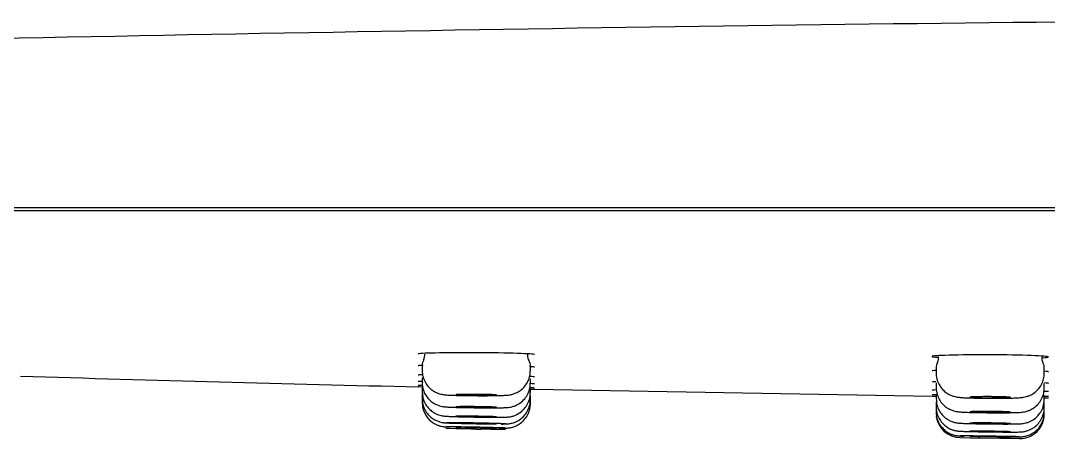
# Model space of a CAD drawing. Header units: millimetres. Extents: x -60 to 7633, y -2614 to 2146.
# Drawn here: x 1144.16 to 1182.16, y -2076.68 to -2061.23 of the extents above; entities that cross this region are included whole.
import ezdxf

# ---------------------------------------------------------------- set-up
doc = ezdxf.new("R2010")
doc.units = ezdxf.units.MM
doc.layers.get('0').update_dxf_attribs({"color": 250})

msp = doc.modelspace()

# ---------------------------------------------------------------- linework, layer by layer
at = {"linetype": 'Continuous'}
for p, q in [((1331.306, -2068.153), (1104.706, -2068.153)), ((1111.768, -2068.253), (1324.024, -2068.253)), ((1159.006, -2073.997), (1159.006, -2074.167)), ((1163.006, -2074.179), (1163.006, -2074.02)), ((1178.006, -2074.09), (1178.006, -2074.258)), ((1182.006, -2074.266), (1182.006, -2074.105)), ((1159.006, -2074.437), (1159.006, -2074.612)), ((1159.006, -2074.779), (1159.006, -2074.958)), ((1163.006, -2074.637), (1163.006, -2074.482)), ((1178.006, -2074.625), (1178.006, -2074.796)), ((1182.006, -2074.813), (1182.006, -2074.655)), ((1159.006, -2075.023), (1159.006, -2075.023)), ((1159.006, -2075.023), (1159.006, -2075.205)), ((1163.006, -2074.993), (1163.006, -2074.842)), ((1163.006, -2075.099), (1163.006, -2075.099)), ((1163.006, -2075.247), (1163.006, -2075.099)), ((1163.163, -2074.856), (1177.879, -2075.119)), ((1178.006, -2075.041), (1178.006, -2075.215)), ((1182.006, -2075.238), (1182.006, -2075.082)), ((1159.006, -2075.205), (1159.006, -2075.354)), ((1159.006, -2075.354), (1159.006, -2075.403)), ((1163.006, -2075.253), (1163.006, -2075.253)), ((1163.006, -2075.399), (1163.006, -2075.253)), ((1163.006, -2075.45), (1163.006, -2075.399)), ((1178.006, -2075.337), (1178.006, -2075.337)), ((1178.006, -2075.337), (1178.006, -2075.514)), ((1178.006, -2075.515), (1178.006, -2075.516)), ((1178.006, -2075.516), (1178.006, -2075.693)), ((1182.006, -2075.388), (1182.006, -2075.387)), ((1182.006, -2075.541), (1182.006, -2075.388)), ((1182.006, -2075.571), (1182.006, -2075.571)), ((1182.006, -2075.723), (1182.006, -2075.571)), ((1178.006, -2075.693), (1178.006, -2075.753)), ((1182.006, -2075.784), (1182.006, -2075.723)), ((1159.887, -2076.303), (1162.087, -2076.35)), ((1160.257, -2076.311), (1161.756, -2076.343)), ((1178.893, -2076.652), (1181.094, -2076.684)), ((1179.257, -2076.658), (1180.756, -2076.679))]:
    msp.add_line(p, q, dxfattribs=at)
for centre, radius, start, end in [((1158.776, -2073.605), 0.326, 329.2535, 7.4936), ((1177.781, -2073.698), 0.32, 328.8341, 7.7235), ((1182.249, -2073.712), 0.338, 172.8271, 210.6989), ((1159.35, -2073.957), 0.339, 147.1341, 186.8304), ((1162.686, -2073.98), 0.321, 352.3285, 33.8678), ((1178.355, -2074.062), 0.349, 145.6828, 184.791), ((1181.697, -2074.056), 0.308, 350.3619, 33.6441), ((1258.972, 1922.127), 3998.159, 268.354487, 268.565461), ((1178.906, -2075.752), 0.9, 179.715, 183.8404), ((1178.906, -2075.752), 0.9, 187.7981, 269.1732), ((1181.106, -2075.784), 0.9, 269.1787, 0.2265), ((1161.098, -2071.912), 4.43, 259.0523, 278.5497)]:
    msp.add_arc(centre, radius, start, end, dxfattribs=at)
for points, knots in [([(1193.51, -2061.231), (1191.718, -2061.237), (1181.238, -2061.274), (1160.177, -2061.565), (1131.776, -2062.115), (1114.474, -2062.63), (1104.385, -2062.934)], [0, 0, 0, 0, 0.054831, 0.373587, 0.691173, 1, 1, 1, 1]), ([(1163.156, -2073.585), (1163.156, -2073.569), (1162.924, -2073.553), (1162.13, -2073.527), (1161.569, -2073.518), (1160.447, -2073.513), (1159.889, -2073.516), (1159.086, -2073.533), (1158.857, -2073.546), (1158.856, -2073.561)], [0, 0, 0, 0, 0.125, 0.125, 0.25, 0.25, 0.375, 0.375, 0.4999325, 0.4999325, 0.4999325, 0.4999325]), ([(1182.156, -2073.67), (1182.156, -2073.652), (1181.924, -2073.633), (1181.13, -2073.604), (1180.569, -2073.595), (1179.447, -2073.591), (1178.888, -2073.597), (1178.085, -2073.619), (1177.857, -2073.636), (1177.856, -2073.664), (1177.937, -2073.675), (1178.085, -2073.684)], [0, 0, 0, 0, 0.125, 0.125, 0.25, 0.25, 0.375, 0.375, 0.5, 0.5, 0.5737718, 0.5737718, 0.5737718, 0.5737718]), ([(1159.013, -2074.166), (1159.011, -2074.191), (1159.003, -2074.288), (1159.049, -2074.465), (1159.142, -2074.656), (1159.262, -2074.804), (1159.392, -2074.912), (1159.521, -2074.985), (1159.639, -2075.03), (1159.734, -2075.053), (1159.805, -2075.065), (1159.873, -2075.072), (1159.962, -2075.079), (1160.105, -2075.086), (1160.316, -2075.092), (1160.565, -2075.097), (1160.806, -2075.101), (1160.941, -2075.101), (1160.994, -2075.102)], [0, 0, 0, 0, 0.023701, 0.10582, 0.177675, 0.24194, 0.299555, 0.350601, 0.394492, 0.430581, 0.460709, 0.497273, 0.561084, 0.659216, 0.753426, 0.852427, 0.950185, 1, 1, 1, 1]), ([(1160.994, -2075.102), (1161.048, -2075.102), (1161.182, -2075.103), (1161.421, -2075.103), (1161.673, -2075.1), (1161.891, -2075.096), (1162.042, -2075.091), (1162.14, -2075.084), (1162.23, -2075.075), (1162.35, -2075.05), (1162.491, -2074.999), (1162.649, -2074.908), (1162.804, -2074.762), (1162.925, -2074.574), (1162.997, -2074.371), (1163, -2074.244), (1163, -2074.18)], [0, 0, 0, 0, 0.049729, 0.145548, 0.242222, 0.340188, 0.440432, 0.50751, 0.556799, 0.603155, 0.64753, 0.713341, 0.788714, 0.861961, 0.94106, 1, 1, 1, 1]), ([(1178.014, -2074.258), (1178.012, -2074.297), (1178.007, -2074.405), (1178.061, -2074.589), (1178.16, -2074.773), (1178.283, -2074.915), (1178.414, -2075.017), (1178.542, -2075.086), (1178.657, -2075.127), (1178.75, -2075.148), (1178.827, -2075.16), (1178.912, -2075.169), (1179.033, -2075.177), (1179.223, -2075.185), (1179.466, -2075.191), (1179.738, -2075.195), (1179.905, -2075.196), (1179.997, -2075.197)], [0, 0, 0, 0, 0.037135, 0.117884, 0.188835, 0.25243, 0.309455, 0.359929, 0.403228, 0.440075, 0.474283, 0.525574, 0.613704, 0.711432, 0.814728, 0.914133, 1, 1, 1, 1]), ([(1179.997, -2075.197), (1180.051, -2075.197), (1180.185, -2075.197), (1180.425, -2075.196), (1180.679, -2075.193), (1180.899, -2075.187), (1181.05, -2075.18), (1181.149, -2075.172), (1181.237, -2075.162), (1181.346, -2075.138), (1181.482, -2075.09), (1181.633, -2075.005), (1181.785, -2074.87), (1181.91, -2074.691), (1181.992, -2074.481), (1182, -2074.344), (1182.003, -2074.268)], [0, 0, 0, 0, 0.050207, 0.146957, 0.244658, 0.343827, 0.445937, 0.507596, 0.552834, 0.599253, 0.6436, 0.705003, 0.777533, 0.850108, 0.929131, 1, 1, 1, 1]), ([(1159.014, -2074.611), (1159.012, -2074.645), (1159.006, -2074.749), (1159.056, -2074.93), (1159.152, -2075.116), (1159.273, -2075.259), (1159.403, -2075.364), (1159.531, -2075.434), (1159.646, -2075.476), (1159.737, -2075.498), (1159.802, -2075.508), (1159.86, -2075.515), (1159.939, -2075.521), (1160.067, -2075.527), (1160.27, -2075.534), (1160.511, -2075.54), (1160.764, -2075.544), (1160.914, -2075.546), (1160.985, -2075.547)], [0, 0, 0, 0, 0.031763, 0.112356, 0.183063, 0.246351, 0.303003, 0.353004, 0.395668, 0.429918, 0.456629, 0.486654, 0.542401, 0.643794, 0.737545, 0.836255, 0.933636, 1, 1, 1, 1]), ([(1160.985, -2075.547), (1161.038, -2075.548), (1161.171, -2075.549), (1161.41, -2075.551), (1161.661, -2075.551), (1161.876, -2075.549), (1162.033, -2075.546), (1162.126, -2075.541), (1162.216, -2075.533), (1162.326, -2075.513), (1162.465, -2075.469), (1162.634, -2075.377), (1162.799, -2075.227), (1162.923, -2075.035), (1162.997, -2074.832), (1163, -2074.703), (1163, -2074.638)], [0, 0, 0, 0, 0.049111, 0.143717, 0.239056, 0.335494, 0.433517, 0.513242, 0.559665, 0.595636, 0.640012, 0.708812, 0.789457, 0.861656, 0.940069, 1, 1, 1, 1]), ([(1178.014, -2074.795), (1178.012, -2074.827), (1178.005, -2074.929), (1178.055, -2075.11), (1178.15, -2075.297), (1178.271, -2075.442), (1178.401, -2075.547), (1178.53, -2075.618), (1178.646, -2075.661), (1178.738, -2075.683), (1178.807, -2075.694), (1178.874, -2075.701), (1178.963, -2075.708), (1179.107, -2075.715), (1179.318, -2075.722), (1179.567, -2075.727), (1179.807, -2075.73), (1179.939, -2075.732), (1179.991, -2075.732)], [0, 0, 0, 0, 0.029974, 0.111187, 0.182391, 0.246126, 0.303232, 0.353734, 0.39698, 0.432389, 0.461814, 0.498474, 0.563164, 0.661281, 0.755373, 0.85426, 0.951952, 1, 1, 1, 1]), ([(1159.009, -2074.961), (1159.014, -2075.046), (1159.024, -2075.186), (1159.109, -2075.391), (1159.221, -2075.551), (1159.348, -2075.67), (1159.478, -2075.754), (1159.599, -2075.807), (1159.702, -2075.837), (1159.776, -2075.85), (1159.826, -2075.856), (1159.877, -2075.861), (1159.95, -2075.865), (1160.079, -2075.871), (1160.277, -2075.877), (1160.516, -2075.884), (1160.764, -2075.889), (1160.91, -2075.891), (1160.978, -2075.892)], [0, 0, 0, 0, 0.079062, 0.153042, 0.218869, 0.277874, 0.33028, 0.3757, 0.412918, 0.441716, 0.463475, 0.493673, 0.555147, 0.651073, 0.74345, 0.840722, 0.93721, 1, 1, 1, 1]), ([(1161.006, -2075.054), (1160.923, -2075.053), (1160.837, -2075.053), (1160.758, -2075.053), (1160.679, -2075.054), (1160.604, -2075.054), (1160.538, -2075.055), (1160.473, -2075.056), (1160.415, -2075.058), (1160.371, -2075.059), (1160.326, -2075.061), (1160.293, -2075.063), (1160.275, -2075.065), (1160.263, -2075.066), (1160.257, -2075.068), (1160.257, -2075.069)], [0, 0, 0, 0, 0.0536765, 0.0536765, 0.0536765, 0.1073529, 0.1073529, 0.1073529, 0.1610331, 0.1610331, 0.1610331, 0.2147285, 0.2147285, 0.2147285, 0.2501252, 0.2501252, 0.2501252, 0.2501252]), ([(1160.261, -2075.071), (1160.271, -2075.074), (1160.295, -2075.076), (1160.332, -2075.078), (1160.369, -2075.08), (1160.419, -2075.082), (1160.479, -2075.084), (1160.539, -2075.086), (1160.609, -2075.088), (1160.685, -2075.089), (1160.761, -2075.091), (1160.844, -2075.092), (1160.928, -2075.093), (1161.011, -2075.093), (1161.097, -2075.094), (1161.179, -2075.094), (1161.261, -2075.094), (1161.34, -2075.093), (1161.411, -2075.092), (1161.481, -2075.092), (1161.545, -2075.09), (1161.597, -2075.089), (1161.649, -2075.088), (1161.69, -2075.086), (1161.717, -2075.084)], [0.2684427, 0.2684427, 0.2684427, 0.2684427, 0.3221715, 0.3221715, 0.3221715, 0.3759043, 0.3759043, 0.3759043, 0.4296292, 0.4296292, 0.4296292, 0.4833373, 0.4833373, 0.4833373, 0.5370266, 0.5370266, 0.5370266, 0.5907035, 0.5907035, 0.5907035, 0.64438, 0.64438, 0.64438, 0.6980684, 0.6980684, 0.6980684, 0.6980684]), ([(1160.978, -2075.892), (1161.031, -2075.893), (1161.163, -2075.895), (1161.401, -2075.898), (1161.65, -2075.9), (1161.863, -2075.9), (1162.035, -2075.898), (1162.112, -2075.897), (1162.22, -2075.888), (1162.32, -2075.87), (1162.463, -2075.826), (1162.648, -2075.726), (1162.82, -2075.559), (1162.94, -2075.355), (1163.002, -2075.159), (1163, -2075.043), (1162.999, -2074.993)], [0, 0, 0, 0, 0.048463, 0.141803, 0.235762, 0.330642, 0.42648, 0.530478, 0.565939, 0.595358, 0.639819, 0.716964, 0.803334, 0.876131, 0.954376, 1, 1, 1, 1]), ([(1161.756, -2075.078), (1161.756, -2075.078), (1161.756, -2075.077), (1161.756, -2075.077), (1161.756, -2075.075), (1161.74, -2075.073), (1161.712, -2075.071), (1161.683, -2075.068), (1161.64, -2075.066), (1161.587, -2075.064), (1161.534, -2075.062), (1161.469, -2075.06), (1161.397, -2075.059), (1161.326, -2075.057), (1161.245, -2075.056), (1161.163, -2075.055), (1161.112, -2075.054), (1161.059, -2075.054), (1161.006, -2075.054)], [0.7501683, 0.7501683, 0.7501683, 0.7501683, 0.7517763, 0.7517763, 0.7517763, 0.8055022, 0.8055022, 0.8055022, 0.8592366, 0.8592366, 0.8592366, 0.9129659, 0.9129659, 0.9129659, 0.9666791, 0.9666791, 0.9666791, 1, 1, 1, 1]), ([(1180.006, -2075.139), (1179.923, -2075.139), (1179.838, -2075.139), (1179.758, -2075.139), (1179.679, -2075.14), (1179.604, -2075.141), (1179.538, -2075.142), (1179.473, -2075.144), (1179.415, -2075.146), (1179.371, -2075.148), (1179.326, -2075.15), (1179.293, -2075.152), (1179.275, -2075.155), (1179.263, -2075.156), (1179.257, -2075.158), (1179.257, -2075.16)], [0, 0, 0, 0, 0.0536666, 0.0536666, 0.0536666, 0.1073327, 0.1073327, 0.1073327, 0.1610075, 0.1610075, 0.1610075, 0.2147063, 0.2147063, 0.2147063, 0.2501276, 0.2501276, 0.2501276, 0.2501276]), ([(1179.261, -2075.163), (1179.271, -2075.165), (1179.295, -2075.168), (1179.332, -2075.17), (1179.369, -2075.173), (1179.419, -2075.175), (1179.479, -2075.177), (1179.539, -2075.18), (1179.609, -2075.181), (1179.685, -2075.183), (1179.761, -2075.184), (1179.844, -2075.185), (1179.928, -2075.186), (1180.011, -2075.187), (1180.097, -2075.187), (1180.179, -2075.186), (1180.261, -2075.186), (1180.34, -2075.185), (1180.411, -2075.184), (1180.481, -2075.183), (1180.545, -2075.181), (1180.597, -2075.18), (1180.649, -2075.178), (1180.69, -2075.175), (1180.717, -2075.173)], [0.2684313, 0.2684313, 0.2684313, 0.2684313, 0.3221735, 0.3221735, 0.3221735, 0.3759165, 0.3759165, 0.3759165, 0.4296437, 0.4296437, 0.4296437, 0.4833453, 0.4833453, 0.4833453, 0.5370223, 0.5370223, 0.5370223, 0.5906864, 0.5906864, 0.5906864, 0.6443552, 0.6443552, 0.6443552, 0.6980445, 0.6980445, 0.6980445, 0.6980445]), ([(1179.991, -2075.732), (1180.045, -2075.733), (1180.178, -2075.733), (1180.417, -2075.734), (1180.669, -2075.732), (1180.886, -2075.729), (1181.039, -2075.724), (1181.136, -2075.718), (1181.224, -2075.709), (1181.336, -2075.687), (1181.472, -2075.641), (1181.633, -2075.553), (1181.792, -2075.41), (1181.917, -2075.224), (1181.994, -2075.018), (1182, -2074.885), (1182.002, -2074.814)], [0, 0, 0, 0, 0.049584, 0.145112, 0.241452, 0.339034, 0.438719, 0.508405, 0.557969, 0.597314, 0.641664, 0.70679, 0.783701, 0.85597, 0.934634, 1, 1, 1, 1]), ([(1180.756, -2075.165), (1180.756, -2075.165), (1180.756, -2075.165), (1180.756, -2075.165), (1180.756, -2075.163), (1180.74, -2075.16), (1180.712, -2075.157), (1180.683, -2075.155), (1180.64, -2075.152), (1180.587, -2075.15), (1180.534, -2075.147), (1180.469, -2075.145), (1180.397, -2075.144), (1180.326, -2075.142), (1180.245, -2075.141), (1180.163, -2075.14), (1180.112, -2075.139), (1180.059, -2075.139), (1180.006, -2075.139)], [0.7501698, 0.7501698, 0.7501698, 0.7501698, 0.7517611, 0.7517611, 0.7517611, 0.8055001, 0.8055001, 0.8055001, 0.859246, 0.859246, 0.859246, 0.9129804, 0.9129804, 0.9129804, 0.96669, 0.96669, 0.96669, 1, 1, 1, 1]), ([(1159.011, -2075.208), (1159.014, -2075.286), (1159.021, -2075.421), (1159.1, -2075.622), (1159.21, -2075.785), (1159.336, -2075.908), (1159.466, -2075.994), (1159.588, -2076.05), (1159.692, -2076.081), (1159.77, -2076.096), (1159.816, -2076.101), (1159.851, -2076.105), (1159.899, -2076.108), (1159.974, -2076.112), (1160.122, -2076.117), (1160.333, -2076.123), (1160.585, -2076.129), (1160.811, -2076.134), (1160.933, -2076.136), (1160.973, -2076.137)], [0, 0, 0, 0, 0.071915, 0.146094, 0.211981, 0.271028, 0.323496, 0.369053, 0.406697, 0.434691, 0.452867, 0.471673, 0.505312, 0.58159, 0.674752, 0.772969, 0.868252, 0.963156, 1, 1, 1, 1]), ([(1159.016, -2075.354), (1159.014, -2075.414), (1159.014, -2075.536), (1159.08, -2075.729), (1159.184, -2075.901), (1159.308, -2076.033), (1159.438, -2076.127), (1159.562, -2076.188), (1159.672, -2076.224), (1159.756, -2076.242), (1159.81, -2076.249), (1159.839, -2076.251), (1159.861, -2076.253), (1159.892, -2076.254), (1159.939, -2076.256), (1159.999, -2076.258), (1160.036, -2076.259)], [0, 0, 0, 0, 0.0625899, 0.1494261, 0.2261268, 0.2948506, 0.3560726, 0.4095416, 0.4544462, 0.4890909, 0.5093934, 0.5228285, 0.5381274, 0.5663427, 0.6397697, 0.7204661, 0.7204661, 0.7204661, 0.7204661]), ([(1161.006, -2075.509), (1160.923, -2075.508), (1160.837, -2075.507), (1160.758, -2075.507), (1160.679, -2075.507), (1160.604, -2075.507), (1160.538, -2075.507), (1160.473, -2075.507), (1160.415, -2075.508), (1160.371, -2075.509), (1160.326, -2075.51), (1160.293, -2075.511), (1160.275, -2075.513), (1160.263, -2075.514), (1160.257, -2075.515), (1160.257, -2075.516)], [0, 0, 0, 0, 0.0536846, 0.0536846, 0.0536846, 0.1073694, 0.1073694, 0.1073694, 0.1610511, 0.1610511, 0.1610511, 0.2147378, 0.2147378, 0.2147378, 0.2501183, 0.2501183, 0.2501183, 0.2501183]), ([(1160.261, -2075.518), (1160.271, -2075.52), (1160.295, -2075.522), (1160.332, -2075.524), (1160.369, -2075.526), (1160.419, -2075.528), (1160.479, -2075.53), (1160.539, -2075.532), (1160.609, -2075.534), (1160.685, -2075.535), (1160.761, -2075.537), (1160.844, -2075.538), (1160.928, -2075.539), (1161.011, -2075.541), (1161.097, -2075.542), (1161.179, -2075.542), (1161.261, -2075.543), (1161.34, -2075.543), (1161.411, -2075.543), (1161.481, -2075.543), (1161.545, -2075.542), (1161.597, -2075.541), (1161.649, -2075.54), (1161.69, -2075.539), (1161.717, -2075.538)], [0.2684372, 0.2684372, 0.2684372, 0.2684372, 0.3221513, 0.3221513, 0.3221513, 0.375876, 0.375876, 0.375876, 0.4296029, 0.4296029, 0.4296029, 0.4833221, 0.4833221, 0.4833221, 0.537027, 0.537027, 0.537027, 0.5907172, 0.5907172, 0.5907172, 0.6443988, 0.6443988, 0.6443988, 0.6980819, 0.6980819, 0.6980819, 0.6980819]), ([(1160.97, -2076.282), (1161.023, -2076.283), (1161.154, -2076.286), (1161.389, -2076.29), (1161.636, -2076.295), (1161.845, -2076.298), (1162.002, -2076.3), (1162.074, -2076.301), (1162.116, -2076.3), (1162.146, -2076.299), (1162.211, -2076.295), (1162.331, -2076.276), (1162.486, -2076.222), (1162.659, -2076.121), (1162.813, -2075.972), (1162.932, -2075.778), (1163, -2075.579), (1163, -2075.457), (1162.999, -2075.4)], [0, 0, 0, 0, 0.046986, 0.137448, 0.22833, 0.319805, 0.411149, 0.504784, 0.531855, 0.549884, 0.565827, 0.607836, 0.665869, 0.72723, 0.801935, 0.873082, 0.949398, 1, 1, 1, 1]), ([(1161.756, -2075.533), (1161.756, -2075.533), (1161.756, -2075.533), (1161.756, -2075.533), (1161.756, -2075.531), (1161.74, -2075.529), (1161.712, -2075.527), (1161.683, -2075.525), (1161.64, -2075.523), (1161.587, -2075.521), (1161.534, -2075.519), (1161.469, -2075.517), (1161.397, -2075.516), (1161.326, -2075.514), (1161.245, -2075.512), (1161.163, -2075.511), (1161.112, -2075.51), (1161.059, -2075.509), (1161.006, -2075.509)], [0.7501618, 0.7501618, 0.7501618, 0.7501618, 0.7517762, 0.7517762, 0.7517762, 0.8054863, 0.8054863, 0.8054863, 0.8592095, 0.8592095, 0.8592095, 0.9129375, 0.9129375, 0.9129375, 0.9666597, 0.9666597, 0.9666597, 1, 1, 1, 1]), ([(1161.923, -2076.15), (1161.953, -2076.15), (1162.031, -2076.15), (1162.093, -2076.15), (1162.169, -2076.146), (1162.261, -2076.136), (1162.396, -2076.105), (1162.568, -2076.029), (1162.737, -2075.9), (1162.876, -2075.731), (1162.969, -2075.529), (1163.013, -2075.353), (1163.003, -2075.263), (1163.001, -2075.245)], [0.367106, 0.367106, 0.367106, 0.367106, 0.4189582, 0.5174263, 0.5542883, 0.5772984, 0.6212615, 0.6912717, 0.762903, 0.8302135, 0.9054032, 0.9836079, 1, 1, 1, 1]), ([(1178.011, -2075.512), (1178.01, -2075.528), (1178, -2075.618), (1178.042, -2075.789), (1178.13, -2075.984), (1178.248, -2076.136), (1178.377, -2076.247), (1178.506, -2076.323), (1178.624, -2076.371), (1178.722, -2076.396), (1178.79, -2076.407), (1178.834, -2076.412), (1178.878, -2076.415), (1178.943, -2076.419), (1179.06, -2076.423), (1179.251, -2076.428), (1179.484, -2076.433), (1179.742, -2076.438), (1179.9, -2076.44), (1179.983, -2076.441)], [0, 0, 0, 0, 0.014876, 0.096825, 0.168346, 0.232189, 0.289357, 0.339929, 0.383407, 0.418429, 0.444151, 0.463144, 0.489259, 0.545308, 0.640241, 0.731871, 0.828398, 0.923507, 1, 1, 1, 1]), ([(1178.015, -2075.216), (1178.015, -2075.282), (1178.016, -2075.409), (1178.087, -2075.605), (1178.194, -2075.775), (1178.32, -2075.904), (1178.45, -2075.995), (1178.575, -2076.055), (1178.683, -2076.089), (1178.764, -2076.105), (1178.821, -2076.113), (1178.878, -2076.118), (1178.956, -2076.123), (1179.091, -2076.129), (1179.293, -2076.135), (1179.536, -2076.14), (1179.782, -2076.144), (1179.924, -2076.146), (1179.986, -2076.147)], [0, 0, 0, 0, 0.061336, 0.137885, 0.205601, 0.266325, 0.320475, 0.367815, 0.407348, 0.438611, 0.463035, 0.495373, 0.557855, 0.654451, 0.747313, 0.845015, 0.941873, 1, 1, 1, 1]), ([(1179.983, -2076.441), (1180.036, -2076.442), (1180.169, -2076.443), (1180.405, -2076.446), (1180.653, -2076.447), (1180.864, -2076.447), (1181.031, -2076.446), (1181.104, -2076.445), (1181.187, -2076.439), (1181.27, -2076.428), (1181.412, -2076.395), (1181.587, -2076.313), (1181.757, -2076.175), (1181.892, -2075.999), (1181.977, -2075.794), (1182.015, -2075.625), (1182.005, -2075.545), (1182.004, -2075.538)], [0, 0, 0, 0, 0.048141, 0.14085, 0.234118, 0.328211, 0.422934, 0.523917, 0.551734, 0.579154, 0.621461, 0.697477, 0.770208, 0.838746, 0.91495, 0.993851, 1, 1, 1, 1]), ([(1179.986, -2076.147), (1180.04, -2076.147), (1180.173, -2076.149), (1180.41, -2076.15), (1180.661, -2076.15), (1180.875, -2076.149), (1181.035, -2076.145), (1181.123, -2076.142), (1181.221, -2076.133), (1181.336, -2076.111), (1181.478, -2076.063), (1181.649, -2075.969), (1181.813, -2075.811), (1181.934, -2075.614), (1182, -2075.415), (1182, -2075.294), (1181.999, -2075.238)], [0, 0, 0, 0, 0.048923, 0.143156, 0.238072, 0.334016, 0.431296, 0.517627, 0.56186, 0.602096, 0.643884, 0.715614, 0.797195, 0.870073, 0.948631, 1, 1, 1, 1]), ([(1161.756, -2075.888), (1161.756, -2075.887), (1161.755, -2075.887), (1161.751, -2075.886), (1161.742, -2075.885), (1161.718, -2075.883), (1161.681, -2075.881), (1161.644, -2075.879), (1161.594, -2075.877), (1161.534, -2075.876), (1161.474, -2075.874), (1161.404, -2075.872), (1161.328, -2075.87), (1161.252, -2075.868), (1161.169, -2075.867), (1161.085, -2075.865), (1161.002, -2075.864), (1160.916, -2075.862), (1160.834, -2075.861), (1160.752, -2075.86), (1160.673, -2075.86), (1160.602, -2075.859), (1160.531, -2075.859), (1160.468, -2075.859), (1160.416, -2075.859), (1160.364, -2075.859), (1160.323, -2075.86), (1160.296, -2075.861), (1160.269, -2075.861), (1160.256, -2075.863), (1160.257, -2075.864), (1160.257, -2075.865), (1160.273, -2075.867), (1160.301, -2075.869), (1160.33, -2075.87), (1160.373, -2075.872), (1160.426, -2075.874), (1160.479, -2075.876), (1160.544, -2075.878), (1160.616, -2075.88), (1160.687, -2075.881), (1160.767, -2075.883), (1160.85, -2075.885), (1160.901, -2075.886), (1160.954, -2075.887), (1161.006, -2075.888)], [0.2501182, 0.2501182, 0.2501182, 0.2501182, 0.2684512, 0.2684512, 0.2684512, 0.322153, 0.322153, 0.322153, 0.3758682, 0.3758682, 0.3758682, 0.4295918, 0.4295918, 0.4295918, 0.4833152, 0.4833152, 0.4833152, 0.5370304, 0.5370304, 0.5370304, 0.5907327, 0.5907327, 0.5907327, 0.6444233, 0.6444233, 0.6444233, 0.6981081, 0.6981081, 0.6981081, 0.7517956, 0.7517956, 0.7517956, 0.8054931, 0.8054931, 0.8054931, 0.8592037, 0.8592037, 0.8592037, 0.9129249, 0.9129249, 0.9129249, 0.9666495, 0.9666495, 0.9666495, 1, 1, 1, 1]), ([(1161.006, -2075.888), (1161.09, -2075.889), (1161.176, -2075.89), (1161.255, -2075.891), (1161.334, -2075.892), (1161.409, -2075.892), (1161.475, -2075.892), (1161.541, -2075.893), (1161.598, -2075.893), (1161.642, -2075.892), (1161.687, -2075.892), (1161.72, -2075.891), (1161.738, -2075.89)], [0, 0, 0, 0, 0.0536947, 0.0536947, 0.0536947, 0.10739, 0.10739, 0.10739, 0.1610775, 0.1610775, 0.1610775, 0.2147615, 0.2147615, 0.2147615, 0.2147615]), ([(1178.014, -2075.693), (1178.013, -2075.742), (1178.01, -2075.855), (1178.069, -2076.043), (1178.17, -2076.222), (1178.293, -2076.359), (1178.423, -2076.457), (1178.549, -2076.522), (1178.662, -2076.561), (1178.751, -2076.58), (1178.809, -2076.588), (1178.841, -2076.591), (1178.866, -2076.592), (1178.901, -2076.594), (1178.952, -2076.596), (1179.011, -2076.597), (1179.041, -2076.598)], [0, 0, 0, 0, 0.0505263, 0.1386411, 0.216219, 0.2856893, 0.3476901, 0.4020643, 0.4480781, 0.4841155, 0.5064901, 0.521311, 0.5382918, 0.5701001, 0.6501263, 0.7150038, 0.7150038, 0.7150038, 0.7150038]), ([(1180.006, -2075.686), (1179.923, -2075.685), (1179.837, -2075.685), (1179.758, -2075.685), (1179.679, -2075.685), (1179.604, -2075.686), (1179.538, -2075.686), (1179.473, -2075.687), (1179.415, -2075.688), (1179.371, -2075.69), (1179.326, -2075.691), (1179.293, -2075.693), (1179.275, -2075.695), (1179.263, -2075.696), (1179.257, -2075.698), (1179.257, -2075.699)], [0, 0, 0, 0, 0.0536773, 0.0536773, 0.0536773, 0.1073546, 0.1073546, 0.1073546, 0.1610334, 0.1610334, 0.1610334, 0.2147248, 0.2147248, 0.2147248, 0.250122, 0.250122, 0.250122, 0.250122]), ([(1179.261, -2075.701), (1179.271, -2075.703), (1179.295, -2075.706), (1179.332, -2075.708), (1179.369, -2075.71), (1179.419, -2075.712), (1179.479, -2075.714), (1179.539, -2075.716), (1179.609, -2075.718), (1179.685, -2075.719), (1179.761, -2075.721), (1179.844, -2075.722), (1179.928, -2075.723), (1180.011, -2075.724), (1180.097, -2075.724), (1180.179, -2075.725), (1180.261, -2075.725), (1180.34, -2075.724), (1180.411, -2075.724), (1180.481, -2075.723), (1180.545, -2075.722), (1180.597, -2075.721), (1180.649, -2075.72), (1180.69, -2075.718), (1180.717, -2075.716)], [0.2684343, 0.2684343, 0.2684343, 0.2684343, 0.3221598, 0.3221598, 0.3221598, 0.375892, 0.375892, 0.375892, 0.4296191, 0.4296191, 0.4296191, 0.4833312, 0.4833312, 0.4833312, 0.5370248, 0.5370248, 0.5370248, 0.5907045, 0.5907045, 0.5907045, 0.644381, 0.644381, 0.644381, 0.6980668, 0.6980668, 0.6980668, 0.6980668]), ([(1179.982, -2076.615), (1180.035, -2076.616), (1180.166, -2076.617), (1180.401, -2076.62), (1180.647, -2076.623), (1180.856, -2076.625), (1181.014, -2076.625), (1181.085, -2076.625), (1181.132, -2076.624), (1181.169, -2076.622), (1181.241, -2076.615), (1181.361, -2076.591), (1181.52, -2076.53), (1181.689, -2076.421), (1181.841, -2076.26), (1181.95, -2076.061), (1182.005, -2075.871), (1182.001, -2075.763), (1181.999, -2075.723)], [0, 0, 0, 0, 0.047313, 0.13841, 0.229949, 0.322121, 0.414276, 0.509287, 0.53823, 0.553779, 0.572215, 0.617341, 0.6725, 0.740284, 0.813943, 0.886866, 0.964094, 1, 1, 1, 1]), ([(1180.756, -2075.71), (1180.756, -2075.71), (1180.756, -2075.71), (1180.756, -2075.71), (1180.756, -2075.708), (1180.74, -2075.706), (1180.712, -2075.704), (1180.683, -2075.701), (1180.64, -2075.699), (1180.587, -2075.697), (1180.534, -2075.695), (1180.469, -2075.693), (1180.397, -2075.691), (1180.326, -2075.69), (1180.245, -2075.688), (1180.163, -2075.687), (1180.112, -2075.687), (1180.059, -2075.686), (1180.006, -2075.686)], [0.750165, 0.750165, 0.750165, 0.750165, 0.75177, 0.75177, 0.75177, 0.8054915, 0.8054915, 0.8054915, 0.8592237, 0.8592237, 0.8592237, 0.9129542, 0.9129542, 0.9129542, 0.9666714, 0.9666714, 0.9666714, 1, 1, 1, 1]), ([(1162.087, -2076.299), (1162.086, -2076.299), (1162.084, -2076.299), (1162.083, -2076.299), (1162.07, -2076.298), (1162.037, -2076.296), (1161.985, -2076.295), (1161.932, -2076.293), (1161.86, -2076.291), (1161.774, -2076.289), (1161.688, -2076.286), (1161.585, -2076.284), (1161.475, -2076.281), (1161.365, -2076.279), (1161.243, -2076.276), (1161.121, -2076.273), (1161.044, -2076.272), (1160.966, -2076.27), (1160.89, -2076.269), (1160.767, -2076.266), (1160.645, -2076.264), (1160.532, -2076.262), (1160.42, -2076.26), (1160.316, -2076.258), (1160.227, -2076.256), (1160.138, -2076.255), (1160.062, -2076.254), (1160.006, -2076.253), (1159.951, -2076.253), (1159.913, -2076.252), (1159.897, -2076.253), (1159.893, -2076.253), (1159.89, -2076.253), (1159.889, -2076.253)], [0.2551684, 0.2551684, 0.2551684, 0.2551684, 0.2630713, 0.2630713, 0.2630713, 0.316774, 0.316774, 0.316774, 0.3704871, 0.3704871, 0.3704871, 0.4242049, 0.4242049, 0.4242049, 0.4779248, 0.4779248, 0.4779248, 0.5112488, 0.5112488, 0.5112488, 0.5649525, 0.5649525, 0.5649525, 0.6186455, 0.6186455, 0.6186455, 0.6723321, 0.6723321, 0.6723321, 0.7260191, 0.7260191, 0.7260191, 0.7395799, 0.7395799, 0.7395799, 0.7395799]), ([(1162.084, -2076.146), (1162.072, -2076.144), (1162.038, -2076.142), (1161.986, -2076.14), (1161.934, -2076.138), (1161.861, -2076.135), (1161.775, -2076.133), (1161.689, -2076.13), (1161.586, -2076.127), (1161.476, -2076.125), (1161.365, -2076.122), (1161.244, -2076.119), (1161.121, -2076.117), (1161.045, -2076.115), (1160.967, -2076.114), (1160.89, -2076.112), (1160.768, -2076.11), (1160.645, -2076.108), (1160.533, -2076.107), (1160.421, -2076.105), (1160.316, -2076.104), (1160.228, -2076.103), (1160.139, -2076.102), (1160.063, -2076.102), (1160.008, -2076.102), (1159.952, -2076.102), (1159.915, -2076.103), (1159.899, -2076.104), (1159.897, -2076.104), (1159.896, -2076.104), (1159.895, -2076.104)], [0.2634823, 0.2634823, 0.2634823, 0.2634823, 0.3171935, 0.3171935, 0.3171935, 0.3709087, 0.3709087, 0.3709087, 0.4246234, 0.4246234, 0.4246234, 0.4783415, 0.4783415, 0.4783415, 0.5116497, 0.5116497, 0.5116497, 0.5653454, 0.5653454, 0.5653454, 0.6190366, 0.6190366, 0.6190366, 0.6727282, 0.6727282, 0.6727282, 0.726425, 0.726425, 0.726425, 0.7303649, 0.7303649, 0.7303649, 0.7303649]), ([(1161.756, -2076.141), (1161.756, -2076.14), (1161.755, -2076.14), (1161.751, -2076.14), (1161.742, -2076.139), (1161.718, -2076.137), (1161.681, -2076.136), (1161.644, -2076.134), (1161.594, -2076.133), (1161.534, -2076.131), (1161.474, -2076.129), (1161.404, -2076.127), (1161.328, -2076.125), (1161.252, -2076.124), (1161.169, -2076.122), (1161.085, -2076.12), (1161.002, -2076.118), (1160.916, -2076.117), (1160.834, -2076.115), (1160.752, -2076.114), (1160.673, -2076.113), (1160.602, -2076.112), (1160.531, -2076.111), (1160.468, -2076.111), (1160.416, -2076.11), (1160.364, -2076.11), (1160.323, -2076.11), (1160.296, -2076.11), (1160.269, -2076.111), (1160.256, -2076.111), (1160.257, -2076.112), (1160.257, -2076.113), (1160.273, -2076.114), (1160.301, -2076.116), (1160.33, -2076.117), (1160.373, -2076.119), (1160.426, -2076.12), (1160.479, -2076.122), (1160.544, -2076.124), (1160.616, -2076.126), (1160.687, -2076.128), (1160.768, -2076.129), (1160.85, -2076.131), (1160.901, -2076.132), (1160.954, -2076.133), (1161.006, -2076.134)], [0.2501222, 0.2501222, 0.2501222, 0.2501222, 0.2684803, 0.2684803, 0.2684803, 0.3221727, 0.3221727, 0.3221727, 0.375877, 0.375877, 0.375877, 0.4295932, 0.4295932, 0.4295932, 0.4833161, 0.4833161, 0.4833161, 0.5370376, 0.5370376, 0.5370376, 0.5907504, 0.5907504, 0.5907504, 0.6444509, 0.6444509, 0.6444509, 0.6981408, 0.6981408, 0.6981408, 0.7518264, 0.7518264, 0.7518264, 0.8055158, 0.8055158, 0.8055158, 0.8592157, 0.8592157, 0.8592157, 0.9129282, 0.9129282, 0.9129282, 0.9666498, 0.9666498, 0.9666498, 1, 1, 1, 1]), ([(1160.588, -2076.273), (1160.594, -2076.274), (1160.6, -2076.274), (1160.607, -2076.274), (1160.734, -2076.277), (1160.871, -2076.28), (1161.007, -2076.283)], [0.9378984, 0.9378984, 0.9378984, 0.9378984, 0.94085531, 0.94085531, 0.94085531, 1, 1, 1, 1]), ([(1160.973, -2076.137), (1161.026, -2076.138), (1161.139, -2076.14), (1161.26, -2076.142), (1161.331, -2076.144)], [0, 0, 0, 0, 0.0477461, 0.1202134, 0.1202134, 0.1202134, 0.1202134]), ([(1161.006, -2076.134), (1161.09, -2076.136), (1161.176, -2076.137), (1161.255, -2076.139), (1161.334, -2076.14), (1161.409, -2076.141), (1161.475, -2076.142), (1161.541, -2076.142), (1161.598, -2076.143), (1161.642, -2076.143), (1161.687, -2076.143), (1161.72, -2076.143), (1161.738, -2076.142)], [0, 0, 0, 0, 0.0537051, 0.0537051, 0.0537051, 0.1074108, 0.1074108, 0.1074108, 0.1611073, 0.1611073, 0.1611073, 0.2147946, 0.2147946, 0.2147946, 0.2147946]), ([(1180.006, -2076.112), (1179.923, -2076.111), (1179.837, -2076.111), (1179.758, -2076.11), (1179.679, -2076.11), (1179.604, -2076.11), (1179.538, -2076.11), (1179.473, -2076.111), (1179.415, -2076.111), (1179.371, -2076.112), (1179.326, -2076.113), (1179.293, -2076.114), (1179.275, -2076.116), (1179.263, -2076.116), (1179.257, -2076.117), (1179.257, -2076.119)], [0, 0, 0, 0, 0.0536883, 0.0536883, 0.0536883, 0.1073767, 0.1073767, 0.1073767, 0.1610623, 0.1610623, 0.1610623, 0.2147518, 0.2147518, 0.2147518, 0.2501216, 0.2501216, 0.2501216, 0.2501216]), ([(1179.261, -2076.12), (1179.271, -2076.122), (1179.295, -2076.124), (1179.332, -2076.126), (1179.369, -2076.127), (1179.419, -2076.129), (1179.479, -2076.131), (1179.539, -2076.133), (1179.609, -2076.134), (1179.685, -2076.136), (1179.761, -2076.137), (1179.844, -2076.139), (1179.928, -2076.14), (1180.011, -2076.141), (1180.097, -2076.142), (1180.179, -2076.142), (1180.261, -2076.143), (1180.34, -2076.143), (1180.411, -2076.143), (1180.481, -2076.143), (1180.545, -2076.142), (1180.597, -2076.141), (1180.649, -2076.141), (1180.69, -2076.14), (1180.717, -2076.139)], [0.2684515, 0.2684515, 0.2684515, 0.2684515, 0.3221636, 0.3221636, 0.3221636, 0.3758847, 0.3758847, 0.3758847, 0.4296078, 0.4296078, 0.4296078, 0.4833246, 0.4833246, 0.4833246, 0.5370297, 0.5370297, 0.5370297, 0.5907227, 0.5907227, 0.5907227, 0.6444086, 0.6444086, 0.6444086, 0.6980955, 0.6980955, 0.6980955, 0.6980955]), ([(1180.756, -2076.134), (1180.756, -2076.134), (1180.756, -2076.134), (1180.756, -2076.134), (1180.756, -2076.133), (1180.74, -2076.131), (1180.712, -2076.129), (1180.683, -2076.127), (1180.64, -2076.125), (1180.587, -2076.123), (1180.534, -2076.122), (1180.469, -2076.12), (1180.397, -2076.118), (1180.326, -2076.117), (1180.245, -2076.115), (1180.163, -2076.114), (1180.112, -2076.113), (1180.059, -2076.113), (1180.006, -2076.112)], [0.7501654, 0.7501654, 0.7501654, 0.7501654, 0.7517913, 0.7517913, 0.7517913, 0.8054998, 0.8054998, 0.8054998, 0.8592192, 0.8592192, 0.8592192, 0.9129429, 0.9129429, 0.9129429, 0.9666623, 0.9666623, 0.9666623, 1, 1, 1, 1]), ([(1181.092, -2076.623), (1181.091, -2076.623), (1181.09, -2076.623), (1181.088, -2076.622), (1181.075, -2076.622), (1181.041, -2076.62), (1180.988, -2076.619), (1180.936, -2076.617), (1180.863, -2076.616), (1180.776, -2076.614), (1180.69, -2076.612), (1180.587, -2076.61), (1180.476, -2076.608), (1180.365, -2076.607), (1180.244, -2076.605), (1180.122, -2076.603), (1180.045, -2076.602), (1179.967, -2076.601), (1179.89, -2076.6), (1179.768, -2076.598), (1179.645, -2076.596), (1179.534, -2076.595), (1179.422, -2076.594), (1179.317, -2076.593), (1179.229, -2076.592), (1179.14, -2076.592), (1179.065, -2076.591), (1179.01, -2076.591), (1178.955, -2076.591), (1178.918, -2076.591), (1178.902, -2076.592), (1178.899, -2076.592), (1178.897, -2076.592), (1178.896, -2076.592)], [0.2579162, 0.2579162, 0.2579162, 0.2579162, 0.2648552, 0.2648552, 0.2648552, 0.3185621, 0.3185621, 0.3185621, 0.3722724, 0.3722724, 0.3722724, 0.4259833, 0.4259833, 0.4259833, 0.4796954, 0.4796954, 0.4796954, 0.5130118, 0.5130118, 0.5130118, 0.5667127, 0.5667127, 0.5667127, 0.62041, 0.62041, 0.62041, 0.6741064, 0.6741064, 0.6741064, 0.7278051, 0.7278051, 0.7278051, 0.7387219, 0.7387219, 0.7387219, 0.7387219]), ([(1180.756, -2076.437), (1180.756, -2076.437), (1180.755, -2076.436), (1180.751, -2076.436), (1180.742, -2076.435), (1180.718, -2076.433), (1180.681, -2076.432), (1180.644, -2076.431), (1180.594, -2076.429), (1180.534, -2076.427), (1180.474, -2076.426), (1180.404, -2076.424), (1180.328, -2076.423), (1180.252, -2076.422), (1180.169, -2076.42), (1180.085, -2076.419), (1180.002, -2076.418), (1179.916, -2076.417), (1179.834, -2076.416), (1179.752, -2076.415), (1179.673, -2076.415), (1179.602, -2076.414), (1179.531, -2076.414), (1179.468, -2076.414), (1179.416, -2076.414), (1179.364, -2076.414), (1179.323, -2076.415), (1179.296, -2076.416), (1179.269, -2076.416), (1179.256, -2076.417), (1179.257, -2076.418), (1179.257, -2076.419), (1179.273, -2076.421), (1179.301, -2076.422), (1179.33, -2076.423), (1179.373, -2076.425), (1179.426, -2076.426), (1179.479, -2076.428), (1179.544, -2076.429), (1179.616, -2076.431), (1179.687, -2076.432), (1179.768, -2076.434), (1179.85, -2076.435), (1179.901, -2076.436), (1179.954, -2076.436), (1180.006, -2076.437)], [0.2501251, 0.2501251, 0.2501251, 0.2501251, 0.2684768, 0.2684768, 0.2684768, 0.3221796, 0.3221796, 0.3221796, 0.3758908, 0.3758908, 0.3758908, 0.4296074, 0.4296074, 0.4296074, 0.4833241, 0.4833241, 0.4833241, 0.5370356, 0.5370356, 0.5370356, 0.5907387, 0.5907387, 0.5907387, 0.6444342, 0.6444342, 0.6444342, 0.6981259, 0.6981259, 0.6981259, 0.7518194, 0.7518194, 0.7518194, 0.8055195, 0.8055195, 0.8055195, 0.8592279, 0.8592279, 0.8592279, 0.9129432, 0.9129432, 0.9129432, 0.9666606, 0.9666606, 0.9666606, 1, 1, 1, 1]), ([(1180.756, -2076.619), (1180.756, -2076.619), (1180.755, -2076.618), (1180.751, -2076.618), (1180.742, -2076.617), (1180.717, -2076.617), (1180.681, -2076.616), (1180.644, -2076.615), (1180.594, -2076.613), (1180.534, -2076.612), (1180.474, -2076.611), (1180.404, -2076.61), (1180.328, -2076.608), (1180.252, -2076.607), (1180.169, -2076.606), (1180.085, -2076.605), (1180.002, -2076.603), (1179.916, -2076.602), (1179.834, -2076.601), (1179.752, -2076.6), (1179.673, -2076.599), (1179.602, -2076.599), (1179.531, -2076.598), (1179.468, -2076.597), (1179.416, -2076.597), (1179.364, -2076.597), (1179.323, -2076.597), (1179.296, -2076.597), (1179.269, -2076.597), (1179.256, -2076.597), (1179.257, -2076.598), (1179.257, -2076.598), (1179.273, -2076.599), (1179.301, -2076.6), (1179.33, -2076.601), (1179.373, -2076.602), (1179.426, -2076.603), (1179.479, -2076.604), (1179.544, -2076.606), (1179.616, -2076.607), (1179.687, -2076.608), (1179.768, -2076.609), (1179.85, -2076.611), (1179.901, -2076.612), (1179.954, -2076.612), (1180.006, -2076.613)], [0.2501308, 0.2501308, 0.2501308, 0.2501308, 0.2685064, 0.2685064, 0.2685064, 0.3222038, 0.3222038, 0.3222038, 0.3759066, 0.3759066, 0.3759066, 0.4296156, 0.4296156, 0.4296156, 0.4833287, 0.4833287, 0.4833287, 0.5370422, 0.5370422, 0.5370422, 0.5907521, 0.5907521, 0.5907521, 0.6444561, 0.6444561, 0.6444561, 0.6981543, 0.6981543, 0.6981543, 0.7518495, 0.7518495, 0.7518495, 0.8055456, 0.8055456, 0.8055456, 0.8592464, 0.8592464, 0.8592464, 0.9129535, 0.9129535, 0.9129535, 0.9666657, 0.9666657, 0.9666657, 1, 1, 1, 1]), ([(1179.611, -2076.609), (1179.613, -2076.609), (1179.616, -2076.609), (1179.618, -2076.609), (1179.742, -2076.611), (1179.875, -2076.613), (1180.007, -2076.615)], [0.94149916, 0.94149916, 0.94149916, 0.94149916, 0.94263781, 0.94263781, 0.94263781, 1, 1, 1, 1]), ([(1180.006, -2076.437), (1180.09, -2076.438), (1180.176, -2076.439), (1180.255, -2076.44), (1180.334, -2076.44), (1180.409, -2076.441), (1180.475, -2076.441), (1180.541, -2076.441), (1180.598, -2076.441), (1180.642, -2076.441), (1180.687, -2076.44), (1180.72, -2076.44), (1180.738, -2076.439)], [0, 0, 0, 0, 0.0536982, 0.0536982, 0.0536982, 0.1073968, 0.1073968, 0.1073968, 0.1610904, 0.1610904, 0.1610904, 0.2147818, 0.2147818, 0.2147818, 0.2147818]), ([(1180.006, -2076.613), (1180.09, -2076.614), (1180.176, -2076.615), (1180.255, -2076.616), (1180.334, -2076.617), (1180.409, -2076.618), (1180.475, -2076.619), (1180.541, -2076.619), (1180.598, -2076.62), (1180.642, -2076.62), (1180.687, -2076.62), (1180.72, -2076.62), (1180.738, -2076.62)], [0, 0, 0, 0, 0.0537062, 0.0537062, 0.0537062, 0.1074127, 0.1074127, 0.1074127, 0.1611147, 0.1611147, 0.1611147, 0.2148115, 0.2148115, 0.2148115, 0.2148115])]:
    msp.add_open_spline(points, degree=3, knots=knots, dxfattribs=at)
for points in [[(1162.961, -2073.797), (1162.932, -2073.766), (1162.915, -2073.695), (1162.909, -2073.583)], [(1181.925, -2073.7), (1182.074, -2073.691), (1182.156, -2073.681), (1182.156, -2073.67)], [(1158.99, -2073.986), (1158.903, -2073.99), (1158.857, -2073.994), (1158.856, -2073.999)], [(1163.156, -2074.048), (1163.156, -2074.043), (1163.107, -2074.036), (1163.014, -2074.03)], [(1159.009, -2074.331), (1158.909, -2074.333), (1158.857, -2074.337), (1158.856, -2074.341)], [(1163.156, -2074.409), (1163.156, -2074.404), (1163.097, -2074.399), (1162.988, -2074.393)], [(1177.984, -2074.17), (1177.901, -2074.176), (1177.857, -2074.181), (1177.856, -2074.188)], [(1182.156, -2074.22), (1182.156, -2074.213), (1182.107, -2074.206), (1182.014, -2074.199)], [(1158.984, -2074.579), (1158.901, -2074.58), (1158.857, -2074.582), (1158.856, -2074.584)], [(1159.003, -2074.73), (1158.907, -2074.729), (1158.857, -2074.729), (1158.856, -2074.731)], [(1158.984, -2074.782), (1158.907, -2074.781), (1158.863, -2074.78), (1158.857, -2074.779)], [(1163.156, -2074.666), (1163.156, -2074.663), (1163.104, -2074.66), (1163.008, -2074.655)], [(1177.996, -2074.59), (1177.905, -2074.594), (1177.857, -2074.598), (1177.856, -2074.603)], [(1182.156, -2074.648), (1182.156, -2074.643), (1182.106, -2074.637), (1182.011, -2074.632)], [(1163.156, -2074.872), (1163.156, -2074.872), (1163.107, -2074.871), (1163.014, -2074.869)], [(1163.156, -2074.821), (1163.156, -2074.819), (1163.108, -2074.817), (1163.018, -2074.814)], [(1177.999, -2074.892), (1177.906, -2074.894), (1177.857, -2074.896), (1177.856, -2074.899)], [(1177.984, -2075.075), (1177.901, -2075.075), (1177.857, -2075.076), (1177.856, -2075.077)], [(1177.984, -2075.138), (1177.907, -2075.137), (1177.864, -2075.137), (1177.857, -2075.137)], [(1182.156, -2074.954), (1182.156, -2074.95), (1182.103, -2074.946), (1182.005, -2074.942)], [(1182.156, -2075.137), (1182.156, -2075.136), (1182.107, -2075.133), (1182.014, -2075.13)], [(1182.156, -2075.198), (1182.156, -2075.198), (1182.108, -2075.198), (1182.018, -2075.196)]]:
    msp.add_open_spline(points, degree=3, dxfattribs=at)

doc.saveas('drawing.dxf')
